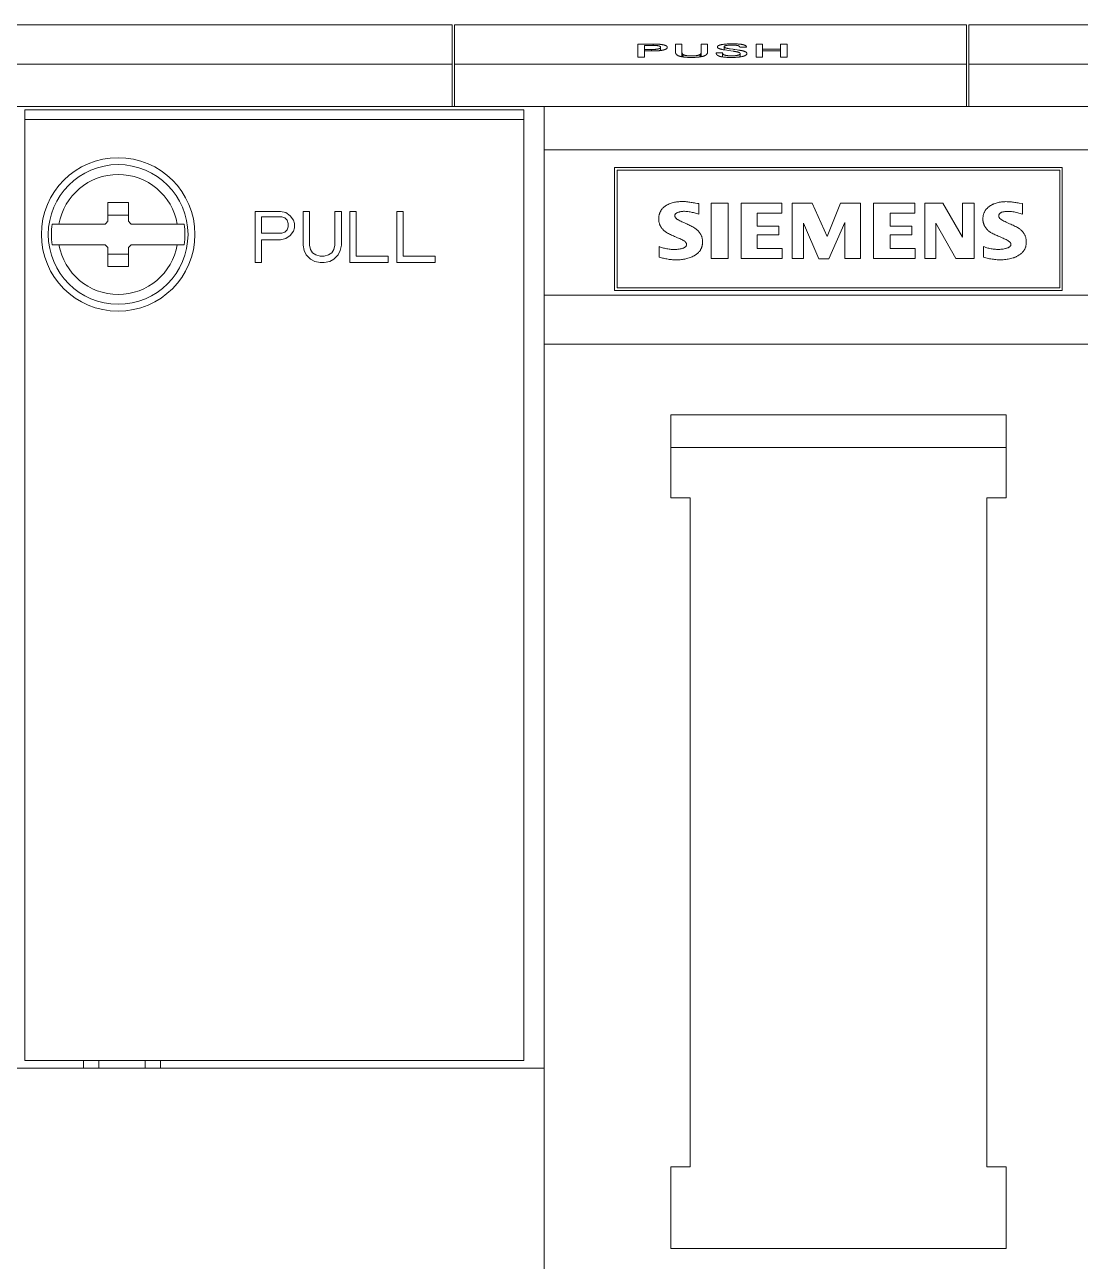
# Model space of a CAD drawing. Header units: millimetres. Extents: x 42356 to 50646, y 31507 to 39566.
# Drawn here: x 47576.23 to 47617.48, y 38442.49 to 38490.84 of the extents above; entities that cross this region are included whole.
import ezdxf

# ---------------------------------------------------------------- set-up
doc = ezdxf.new("R2010")
doc.units = ezdxf.units.MM
doc.set_wipeout_variables(frame=1)
doc.layers.add('000-PI-Oprema', color=30, linetype='Continuous', lineweight=5)
doc.layers.add('004-PI-DIN Šina', color=3, linetype='Continuous')

# ---------------------------------------------------------------- blocks, each defined once
blk = doc.blocks.new('*U116')
at = {"layer": '004-PI-DIN Šina'}
blk.add_lwpolyline([(650, -17.5), (650, 17.5), (0, 17.5), (0, -17.5)], close=True, dxfattribs=at)
blk.add_lwpolyline([(0, 12.5), (650, 12.5)], dxfattribs=at)
blk = doc.blocks.new('A101_6ES7512-1DK01-0AB0')
at = {"layer": '000-PI-Oprema'}
for p, q in [((0, 58.55), (39.9, 58.55)), ((39.9, 58.55), (39.9, 55.35)), ((40, 55.35), (40, 58.55)), ((40, 58.55), (60, 58.55)), ((60, 55.35), (60, 58.55)), ((60.1, 55.35), (60.1, 58.55)), ((60.1, 58.55), (100, 58.55)), ((47.163, 57.794), (47.163, 57.282)), ((47.755, 57.794), (47.163, 57.794)), ((47.417, 57.282), (47.417, 57.744)), ((47.417, 57.744), (47.769, 57.744)), ((47.697, 57.58), (47.417, 57.58)), ((47.697, 57.524), (47.697, 57.58)), ((47.755, 57.744), (47.755, 57.794)), ((48.052, 57.541), (48.052, 57.666)), ((48.629, 57.794), (48.629, 57.485)), ((48.884, 57.794), (48.629, 57.794)), ((48.884, 57.482), (48.884, 57.794)), ((49.633, 57.794), (49.633, 57.482)), ((49.888, 57.794), (49.633, 57.794)), ((49.888, 57.485), (49.888, 57.794)), ((50.528, 57.686), (50.528, 57.569)), ((50.571, 57.562), (50.699, 57.543)), ((50.699, 57.543), (50.885, 57.515)), ((51.037, 57.567), (50.953, 57.579)), ((51.144, 57.668), (51.144, 57.67)), ((51.144, 57.668), (51.409, 57.668)), ((51.78, 57.794), (51.78, 57.282)), ((52.034, 57.794), (51.78, 57.794)), ((52.034, 57.282), (52.034, 57.794)), ((52.74, 57.589), (52.034, 57.589)), ((52.034, 57.532), (52.74, 57.532)), ((52.74, 57.282), (52.74, 57.794)), ((52.994, 57.794), (52.74, 57.794)), ((52.994, 57.282), (52.994, 57.794)), ((47.163, 57.282), (47.417, 57.282)), ((47.417, 57.524), (47.752, 57.524)), ((48.656, 57.402), (48.658, 57.399)), ((48.883, 57.472), (48.883, 57.297)), ((48.895, 57.294), (48.895, 57.428)), ((48.896, 57.426), (48.896, 57.427)), ((48.897, 57.425), (48.896, 57.426)), ((48.896, 57.426), (48.896, 57.426)), ((48.897, 57.424), (48.897, 57.425)), ((48.898, 57.423), (48.897, 57.424)), ((48.897, 57.424), (48.897, 57.424)), ((48.898, 57.422), (48.898, 57.423)), ((48.899, 57.421), (48.898, 57.422)), ((48.899, 57.294), (48.899, 57.421)), ((48.899, 57.294), (48.899, 57.421)), ((48.899, 57.421), (48.899, 57.421)), ((48.933, 57.288), (48.933, 57.385)), ((49.586, 57.29), (49.586, 57.387)), ((49.621, 57.296), (49.621, 57.428)), ((49.634, 57.298), (49.634, 57.472)), ((50.477, 57.448), (50.222, 57.448)), ((50.224, 57.427), (50.225, 57.426)), ((50.474, 57.433), (50.474, 57.289)), ((51.163, 57.292), (51.163, 57.422)), ((51.78, 57.282), (52.034, 57.282)), ((52.74, 57.282), (52.994, 57.282)), ((0, 57.006), (39.9, 57.006)), ((40, 57.006), (60, 57.006)), ((60.1, 57.006), (100, 57.006)), ((0, 55.35), (100, 55.35)), ((23.2, 18.05), (23.2, 55.22)), ((42.7, 55.22), (23.2, 55.22)), ((42.7, 18.05), (42.7, 55.22)), ((43.501, -58.55), (43.501, 55.35)), ((42.7, 54.85), (23.2, 54.85)), ((43.501, 53.664), (100, 53.664)), ((46.25, 52.965), (46.25, 48.165)), ((63.75, 52.965), (46.25, 52.965)), ((46.35, 52.865), (46.35, 48.265)), ((63.65, 52.865), (46.35, 52.865)), ((63.65, 52.865), (63.65, 48.265)), ((63.75, 48.165), (63.75, 52.965)), ((26.45, 51.6), (26.45, 50.862)), ((27.25, 51.6), (26.45, 51.6)), ((27.25, 50.862), (27.25, 51.6)), ((32.2, 51.25), (32.2, 49.25)), ((33.2, 51.25), (32.2, 51.25)), ((33.408, 51.207), (33.2, 51.25)), ((34.075, 51.25), (34.075, 49.931)), ((34.325, 51.25), (34.075, 51.25)), ((34.325, 49.931), (34.325, 51.25)), ((35.325, 51.25), (35.325, 49.931)), ((35.575, 51.25), (35.325, 51.25)), ((35.575, 49.931), (35.575, 51.25)), ((35.908, 51.25), (35.908, 49.25)), ((36.158, 51.25), (35.908, 51.25)), ((36.158, 49.505), (36.158, 51.25)), ((37.742, 51.25), (37.742, 49.25)), ((37.992, 51.25), (37.742, 51.25)), ((37.992, 49.505), (37.992, 51.25)), ((49.541, 51.14), (49.541, 51.554)), ((50.024, 51.577), (50.024, 49.415)), ((50.691, 51.577), (50.024, 51.577)), ((50.691, 49.415), (50.691, 51.577)), ((51.197, 51.577), (51.197, 49.415)), ((52.784, 51.577), (51.197, 51.577)), ((52.784, 51.186), (52.784, 51.577)), ((53.198, 51.577), (53.198, 49.415)), ((53.98, 51.577), (53.198, 51.577)), ((54.555, 50.266), (53.98, 51.577)), ((55.084, 51.577), (54.555, 50.266)), ((55.866, 51.577), (55.084, 51.577)), ((55.866, 49.415), (55.866, 51.577)), ((56.372, 51.577), (56.372, 49.415)), ((57.982, 51.577), (56.372, 51.577)), ((57.982, 51.186), (57.982, 51.577)), ((58.373, 51.577), (58.373, 49.415)), ((59.086, 51.577), (58.373, 51.577)), ((59.845, 50.243), (59.086, 51.577)), ((59.845, 51.577), (59.845, 50.243)), ((60.305, 51.577), (59.845, 51.577)), ((60.305, 49.415), (60.305, 51.577)), ((62.191, 51.554), (62.063, 51.576)), ((62.191, 51.14), (62.191, 51.554)), ((27.25, 51.101), (26.45, 51.101)), ((32.45, 50.399), (32.45, 51.037)), ((32.45, 51.037), (33.242, 51.037)), ((33.242, 51.037), (33.367, 50.995)), ((33.367, 50.995), (33.45, 50.91)), ((33.575, 51.08), (33.408, 51.207)), ((33.45, 50.91), (33.492, 50.782)), ((33.492, 50.782), (33.492, 50.654)), ((33.7, 50.91), (33.575, 51.08)), ((33.742, 50.782), (33.7, 50.91)), ((33.742, 50.612), (33.742, 50.782)), ((51.818, 50.68), (51.818, 51.186)), ((51.818, 51.186), (52.784, 51.186)), ((53.635, 49.415), (53.635, 50.795)), ((53.635, 50.795), (54.233, 49.392)), ((54.624, 49.392), (55.245, 50.818)), ((55.245, 50.818), (55.245, 49.415)), ((57.016, 50.68), (57.016, 51.186)), ((57.016, 51.186), (57.982, 51.186)), ((58.81, 49.415), (58.81, 50.795)), ((58.81, 50.795), (59.592, 49.415)), ((26.338, 50.75), (24.271, 50.75)), ((29.429, 50.75), (27.362, 50.75)), ((33.242, 50.399), (32.45, 50.399)), ((33.367, 50.441), (33.242, 50.399)), ((33.45, 50.527), (33.367, 50.441)), ((33.408, 50.186), (33.575, 50.314)), ((33.492, 50.654), (33.45, 50.527)), ((33.575, 50.314), (33.7, 50.484)), ((33.7, 50.484), (33.742, 50.612)), ((52.669, 50.68), (51.818, 50.68)), ((51.818, 49.806), (51.818, 50.335)), ((51.818, 50.335), (52.669, 50.335)), ((52.669, 50.335), (52.669, 50.68)), ((57.867, 50.68), (57.016, 50.68)), ((57.016, 49.806), (57.016, 50.335)), ((57.016, 50.335), (57.867, 50.335)), ((57.867, 50.335), (57.867, 50.68)), ((24.271, 49.95), (26.338, 49.95)), ((26.45, 49.838), (26.45, 49.1)), ((27.25, 49.1), (27.25, 49.838)), ((27.362, 49.95), (29.429, 49.95)), ((32.45, 49.25), (32.45, 50.144)), ((32.45, 50.144), (33.2, 50.144)), ((33.2, 50.144), (33.408, 50.186)), ((34.075, 49.931), (34.117, 49.718)), ((34.367, 49.761), (34.325, 49.931)), ((35.325, 49.931), (35.283, 49.761)), ((35.533, 49.718), (35.575, 49.931)), ((48, 49.875), (48, 49.461)), ((52.807, 49.806), (51.818, 49.806)), ((52.807, 49.415), (52.807, 49.806)), ((58.005, 49.806), (57.016, 49.806)), ((58.005, 49.415), (58.005, 49.806)), ((60.673, 49.875), (60.673, 49.461)), ((26.45, 49.579), (27.25, 49.579)), ((34.117, 49.718), (34.2, 49.548)), ((34.2, 49.548), (34.367, 49.378)), ((34.45, 49.633), (34.367, 49.761)), ((34.367, 49.378), (34.533, 49.293)), ((34.575, 49.548), (34.45, 49.633)), ((34.742, 49.505), (34.575, 49.548)), ((34.908, 49.505), (34.742, 49.505)), ((35.075, 49.548), (34.908, 49.505)), ((35.2, 49.633), (35.075, 49.548)), ((35.117, 49.293), (35.283, 49.378)), ((35.283, 49.761), (35.2, 49.633)), ((35.283, 49.378), (35.45, 49.548)), ((35.45, 49.548), (35.533, 49.718)), ((37.408, 49.505), (36.158, 49.505)), ((37.408, 49.25), (37.408, 49.505)), ((39.242, 49.505), (37.992, 49.505)), ((39.242, 49.25), (39.242, 49.505)), ((50.024, 49.415), (50.691, 49.415)), ((51.197, 49.415), (52.807, 49.415)), ((53.198, 49.415), (53.635, 49.415)), ((54.233, 49.392), (54.624, 49.392)), ((55.245, 49.415), (55.866, 49.415)), ((56.372, 49.415), (58.005, 49.415)), ((58.373, 49.415), (58.81, 49.415)), ((59.592, 49.415), (60.305, 49.415)), ((26.45, 49.1), (27.25, 49.1)), ((32.2, 49.25), (32.45, 49.25)), ((34.533, 49.293), (34.742, 49.25)), ((34.742, 49.25), (34.908, 49.25)), ((34.908, 49.25), (35.117, 49.293)), ((35.908, 49.25), (37.408, 49.25)), ((37.742, 49.25), (39.242, 49.25)), ((43.501, 47.98), (100, 47.98)), ((46.25, 48.165), (63.75, 48.165)), ((63.65, 48.265), (46.35, 48.265)), ((43.501, 46.065), (100, 46.065)), ((48.45, 40.05), (48.45, 43.3)), ((48.45, 43.3), (61.55, 43.3)), ((61.55, 43.3), (61.55, 40.05)), ((61.55, 42.016), (48.45, 42.016)), ((49.2, 40.05), (48.45, 40.05)), ((49.2, 13.9), (49.2, 40.05)), ((60.8, 40.05), (60.8, 13.9)), ((61.55, 40.05), (60.8, 40.05)), ((42.7, 18.05), (23.2, 18.05)), ((25.5, 17.75), (25.5, 18.05)), ((26.1, 18.05), (26.1, 17.75)), ((27.9, 17.75), (27.9, 18.05)), ((28.5, 18.05), (28.5, 17.75)), ((22.8, 17.75), (43.501, 17.75)), ((48.45, 10.7), (48.45, 13.9)), ((48.45, 13.9), (49.2, 13.9)), ((60.8, 13.9), (61.55, 13.9)), ((61.55, 13.9), (61.55, 10.7)), ((61.55, 10.7), (48.45, 10.7))]:
    blk.add_line(p, q, dxfattribs=at)
for points in [[(47.769, 57.744), (47.781, 57.744), (47.793, 57.744), (47.806, 57.743), (47.818, 57.743), (47.83, 57.742), (47.842, 57.742), (47.854, 57.741), (47.865, 57.74), (47.877, 57.739), (47.888, 57.738), (47.893, 57.737), (47.899, 57.737), (47.904, 57.736), (47.909, 57.735), (47.914, 57.734), (47.919, 57.734), (47.924, 57.733), (47.929, 57.732), (47.934, 57.731), (47.939, 57.73), (47.943, 57.729), (47.948, 57.728), (47.952, 57.727), (47.957, 57.726), (47.961, 57.725), (47.965, 57.724), (47.969, 57.723), (47.973, 57.722), (47.977, 57.721), (47.981, 57.72), (47.985, 57.719), (47.988, 57.718), (47.992, 57.716), (47.995, 57.715), (47.999, 57.714), (48.002, 57.713), (48.005, 57.711), (48.008, 57.71), (48.011, 57.709), (48.014, 57.708), (48.016, 57.706), (48.019, 57.705), (48.021, 57.704), (48.024, 57.702), (48.026, 57.701), (48.028, 57.7), (48.03, 57.698), (48.032, 57.697), (48.034, 57.696), (48.036, 57.694), (48.037, 57.693), (48.039, 57.692), (48.04, 57.69), (48.042, 57.689), (48.043, 57.687), (48.044, 57.686), (48.045, 57.684), (48.046, 57.683), (48.047, 57.681), (48.048, 57.68), (48.049, 57.679), (48.05, 57.677), (48.05, 57.676), (48.051, 57.674), (48.051, 57.673), (48.051, 57.671), (48.052, 57.67), (48.052, 57.668), (48.052, 57.667), (48.052, 57.665), (48.052, 57.662), (48.051, 57.659), (48.05, 57.656), (48.049, 57.653), (48.048, 57.65), (48.046, 57.648), (48.045, 57.645), (48.044, 57.643), (48.042, 57.642), (48.041, 57.64), (48.04, 57.639), (48.039, 57.637), (48.037, 57.636), (48.035, 57.634), (48.034, 57.633), (48.032, 57.631), (48.03, 57.63), (48.028, 57.629), (48.026, 57.627), (48.024, 57.626), (48.021, 57.624), (48.019, 57.623), (48.016, 57.622), (48.013, 57.62), (48.01, 57.619), (48.007, 57.618), (48.004, 57.616), (48.001, 57.615), (47.997, 57.614), (47.994, 57.613), (47.99, 57.611), (47.986, 57.61), (47.982, 57.609), (47.978, 57.608), (47.974, 57.607), (47.97, 57.606), (47.966, 57.604), (47.961, 57.603), (47.957, 57.602), (47.952, 57.601), (47.948, 57.6), (47.938, 57.598), (47.928, 57.597), (47.918, 57.595), (47.908, 57.593), (47.897, 57.592), (47.887, 57.59), (47.876, 57.589), (47.865, 57.588), (47.853, 57.587), (47.842, 57.585), (47.83, 57.585), (47.819, 57.584), (47.807, 57.583), (47.795, 57.582), (47.783, 57.582), (47.771, 57.581), (47.758, 57.581), (47.746, 57.58), (47.734, 57.58), (47.722, 57.58), (47.709, 57.58), (47.697, 57.58)], [(47.752, 57.524), (47.783, 57.524), (47.813, 57.524), (47.844, 57.525), (47.874, 57.526), (47.904, 57.528), (47.919, 57.528), (47.933, 57.529), (47.948, 57.531), (47.963, 57.532), (47.977, 57.533), (47.991, 57.534), (48.005, 57.536), (48.019, 57.537), (48.033, 57.539), (48.047, 57.541), (48.06, 57.543), (48.074, 57.545), (48.086, 57.547), (48.099, 57.549), (48.112, 57.551), (48.124, 57.553), (48.136, 57.556), (48.147, 57.558), (48.158, 57.561), (48.169, 57.564), (48.18, 57.566), (48.19, 57.569), (48.199, 57.572), (48.209, 57.575), (48.218, 57.578), (48.226, 57.581), (48.234, 57.585), (48.242, 57.588), (48.249, 57.591), (48.256, 57.595), (48.262, 57.598), (48.268, 57.602), (48.274, 57.605), (48.279, 57.609), (48.283, 57.613), (48.288, 57.616), (48.292, 57.62), (48.295, 57.624), (48.298, 57.627), (48.301, 57.631), (48.304, 57.635), (48.306, 57.638), (48.308, 57.642), (48.309, 57.646), (48.31, 57.649), (48.311, 57.653), (48.312, 57.657), (48.312, 57.66), (48.312, 57.664), (48.312, 57.668), (48.311, 57.671), (48.31, 57.675), (48.309, 57.679), (48.308, 57.682), (48.307, 57.686), (48.305, 57.69), (48.303, 57.693), (48.3, 57.697), (48.298, 57.7), (48.295, 57.704), (48.291, 57.707), (48.288, 57.711), (48.284, 57.714), (48.28, 57.718), (48.275, 57.721), (48.27, 57.724), (48.265, 57.728), (48.259, 57.731), (48.252, 57.734), (48.246, 57.737), (48.238, 57.741), (48.23, 57.744), (48.222, 57.747), (48.213, 57.749), (48.204, 57.752), (48.195, 57.755), (48.185, 57.758), (48.174, 57.76), (48.163, 57.763), (48.152, 57.765), (48.14, 57.767), (48.128, 57.769), (48.116, 57.772), (48.104, 57.774), (48.091, 57.775), (48.078, 57.777), (48.065, 57.779), (48.051, 57.781), (48.038, 57.782), (48.024, 57.784), (48.01, 57.785), (47.996, 57.786), (47.981, 57.788), (47.967, 57.789), (47.952, 57.79), (47.938, 57.791), (47.923, 57.792), (47.908, 57.792), (47.893, 57.793), (47.878, 57.793), (47.847, 57.794), (47.817, 57.795), (47.786, 57.795), (47.755, 57.794)], [(51.409, 57.668), (51.409, 57.671), (51.409, 57.675), (51.408, 57.682), (51.406, 57.689), (51.403, 57.695), (51.4, 57.702), (51.395, 57.709), (51.393, 57.712), (51.39, 57.716), (51.387, 57.719), (51.383, 57.722), (51.38, 57.725), (51.376, 57.729), (51.371, 57.732), (51.367, 57.735), (51.361, 57.738), (51.356, 57.741), (51.35, 57.744), (51.343, 57.747), (51.337, 57.75), (51.329, 57.753), (51.322, 57.756), (51.314, 57.759), (51.305, 57.762), (51.296, 57.764), (51.287, 57.767), (51.277, 57.769), (51.267, 57.772), (51.257, 57.774), (51.246, 57.776), (51.235, 57.778), (51.224, 57.78), (51.212, 57.782), (51.2, 57.784), (51.188, 57.786), (51.175, 57.787), (51.162, 57.789), (51.136, 57.792), (51.109, 57.794), (51.082, 57.796), (51.054, 57.798), (51.025, 57.8), (50.997, 57.801), (50.968, 57.802), (50.939, 57.802), (50.91, 57.803), (50.881, 57.803), (50.852, 57.803), (50.823, 57.803), (50.794, 57.803), (50.765, 57.802), (50.736, 57.801), (50.708, 57.8), (50.679, 57.799), (50.651, 57.797), (50.623, 57.796), (50.596, 57.793), (50.569, 57.791), (50.542, 57.788), (50.516, 57.785), (50.491, 57.782), (50.479, 57.78), (50.467, 57.778), (50.455, 57.776), (50.444, 57.774), (50.433, 57.772), (50.422, 57.77), (50.411, 57.767), (50.401, 57.765), (50.391, 57.763), (50.382, 57.76), (50.372, 57.758), (50.364, 57.755), (50.355, 57.752), (50.348, 57.749), (50.34, 57.747), (50.333, 57.744), (50.326, 57.741), (50.32, 57.738), (50.314, 57.735), (50.309, 57.731), (50.304, 57.728), (50.299, 57.725), (50.295, 57.722), (50.291, 57.719), (50.287, 57.715), (50.284, 57.712), (50.281, 57.709), (50.278, 57.705), (50.276, 57.702), (50.274, 57.698), (50.273, 57.695), (50.271, 57.691), (50.27, 57.688), (50.27, 57.684), (50.269, 57.681), (50.269, 57.677), (50.27, 57.674), (50.27, 57.67), (50.271, 57.667), (50.273, 57.663), (50.275, 57.66), (50.277, 57.656), (50.28, 57.653), (50.283, 57.649), (50.287, 57.646), (50.291, 57.643), (50.295, 57.639), (50.3, 57.636), (50.306, 57.633), (50.311, 57.629), (50.317, 57.626), (50.324, 57.623), (50.331, 57.62), (50.338, 57.616), (50.346, 57.613), (50.353, 57.61), (50.362, 57.607), (50.37, 57.604), (50.379, 57.602), (50.388, 57.599), (50.398, 57.596), (50.408, 57.593), (50.418, 57.591), (50.428, 57.588), (50.439, 57.586), (50.45, 57.583), (50.462, 57.581), (50.473, 57.579), (50.497, 57.574), (50.521, 57.57), (50.546, 57.566), (50.571, 57.562)], [(50.32, 57.328), (50.326, 57.325), (50.334, 57.323), (50.341, 57.32), (50.349, 57.317), (50.357, 57.315), (50.365, 57.312), (50.374, 57.31), (50.382, 57.307), (50.401, 57.303), (50.42, 57.299), (50.44, 57.295), (50.46, 57.291), (50.482, 57.288), (50.504, 57.285), (50.526, 57.283), (50.549, 57.28), (50.572, 57.278), (50.595, 57.277), (50.619, 57.275), (50.643, 57.274), (50.666, 57.273), (50.69, 57.272), (50.714, 57.271), (50.739, 57.271), (50.763, 57.271), (50.787, 57.27), (50.811, 57.27), (50.835, 57.27), (50.859, 57.271), (50.883, 57.271), (50.906, 57.272), (50.93, 57.272), (50.954, 57.273), (50.977, 57.274), (51.001, 57.276), (51.024, 57.277), (51.048, 57.279), (51.071, 57.281), (51.094, 57.283), (51.116, 57.285), (51.139, 57.288), (51.16, 57.291), (51.182, 57.294), (51.203, 57.298), (51.223, 57.302), (51.242, 57.306), (51.26, 57.311), (51.278, 57.315), (51.295, 57.32), (51.303, 57.323), (51.311, 57.325), (51.318, 57.328), (51.325, 57.331), (51.332, 57.334), (51.339, 57.337), (51.346, 57.339), (51.352, 57.342), (51.358, 57.345), (51.363, 57.348), (51.369, 57.351), (51.374, 57.354), (51.378, 57.358), (51.383, 57.361), (51.387, 57.364), (51.391, 57.367), (51.395, 57.37), (51.398, 57.373), (51.404, 57.38), (51.41, 57.386), (51.414, 57.393), (51.417, 57.4), (51.42, 57.406), (51.422, 57.413), (51.423, 57.419), (51.423, 57.426), (51.423, 57.432), (51.422, 57.436), (51.421, 57.439), (51.42, 57.442), (51.419, 57.445), (51.417, 57.449), (51.415, 57.452), (51.413, 57.455), (51.41, 57.458), (51.408, 57.461), (51.405, 57.464), (51.402, 57.468), (51.398, 57.471), (51.394, 57.474), (51.39, 57.477), (51.386, 57.48), (51.381, 57.483), (51.376, 57.486), (51.371, 57.489), (51.366, 57.492), (51.36, 57.494), (51.348, 57.5), (51.335, 57.505), (51.322, 57.511), (51.307, 57.516), (51.291, 57.52), (51.275, 57.525), (51.258, 57.529), (51.24, 57.534), (51.222, 57.538), (51.202, 57.541), (51.183, 57.545), (51.163, 57.548), (51.142, 57.552), (51.122, 57.555), (51.101, 57.558), (51.037, 57.567)], [(50.87, 57.592), (50.765, 57.607), (50.745, 57.61), (50.724, 57.613), (50.704, 57.617), (50.685, 57.62), (50.666, 57.624), (50.647, 57.627), (50.63, 57.632), (50.613, 57.636), (50.605, 57.638), (50.597, 57.641), (50.589, 57.643), (50.582, 57.645), (50.575, 57.648), (50.569, 57.65), (50.563, 57.653), (50.557, 57.656), (50.552, 57.658), (50.547, 57.661), (50.543, 57.664), (50.54, 57.667), (50.537, 57.67), (50.534, 57.673), (50.532, 57.675), (50.53, 57.678), (50.529, 57.681), (50.529, 57.684), (50.528, 57.687), (50.529, 57.69), (50.53, 57.693), (50.531, 57.696), (50.533, 57.699), (50.535, 57.702), (50.537, 57.704), (50.541, 57.707), (50.544, 57.71), (50.548, 57.713), (50.553, 57.715), (50.557, 57.718), (50.563, 57.721), (50.569, 57.723), (50.575, 57.726), (50.582, 57.728), (50.59, 57.73), (50.598, 57.732), (50.607, 57.734), (50.616, 57.736), (50.625, 57.738), (50.635, 57.74), (50.645, 57.741), (50.656, 57.743), (50.678, 57.745), (50.7, 57.748), (50.724, 57.749), (50.747, 57.751), (50.771, 57.752), (50.796, 57.753), (50.82, 57.753), (50.844, 57.754), (50.869, 57.753), (50.893, 57.753), (50.918, 57.752), (50.941, 57.751), (50.965, 57.749), (50.988, 57.747), (51.01, 57.745), (51.02, 57.743), (51.031, 57.742), (51.041, 57.74), (51.05, 57.738), (51.059, 57.736), (51.067, 57.734), (51.075, 57.732)], [(50.953, 57.579), (50.912, 57.585), (50.891, 57.588), (50.87, 57.592)], [(51.075, 57.732), (51.083, 57.729), (51.089, 57.727), (51.096, 57.725), (51.102, 57.722), (51.107, 57.719), (51.112, 57.717), (51.116, 57.714), (51.12, 57.711), (51.124, 57.709), (51.127, 57.706), (51.13, 57.703), (51.132, 57.7), (51.134, 57.697), (51.138, 57.691), (51.141, 57.686), (51.143, 57.68), (51.144, 57.674), (51.144, 57.671), (51.144, 57.668)], [(48.629, 57.485), (48.629, 57.483), (48.629, 57.481), (48.629, 57.479), (48.629, 57.478), (48.629, 57.476), (48.63, 57.474), (48.63, 57.472), (48.63, 57.47), (48.63, 57.468), (48.63, 57.466), (48.63, 57.464), (48.631, 57.463), (48.631, 57.461), (48.631, 57.459), (48.632, 57.457), (48.632, 57.455), (48.632, 57.453), (48.633, 57.451), (48.633, 57.449), (48.634, 57.447), (48.634, 57.446), (48.635, 57.444), (48.635, 57.442), (48.636, 57.44), (48.637, 57.438), (48.637, 57.436), (48.638, 57.434), (48.639, 57.432), (48.64, 57.43), (48.64, 57.429), (48.641, 57.427), (48.642, 57.425), (48.643, 57.423), (48.644, 57.421), (48.645, 57.419), (48.646, 57.417), (48.647, 57.415), (48.648, 57.413), (48.649, 57.411), (48.65, 57.41), (48.652, 57.408), (48.653, 57.406), (48.654, 57.404), (48.656, 57.402)], [(48.658, 57.399), (48.659, 57.397), (48.661, 57.396), (48.661, 57.395), (48.662, 57.394), (48.663, 57.393), (48.664, 57.392), (48.665, 57.391), (48.665, 57.39), (48.666, 57.389), (48.667, 57.388), (48.668, 57.387), (48.669, 57.386), (48.67, 57.385), (48.671, 57.384), (48.672, 57.383), (48.672, 57.383), (48.673, 57.382), (48.674, 57.381), (48.675, 57.38), (48.676, 57.379), (48.677, 57.378), (48.678, 57.377), (48.679, 57.376), (48.68, 57.375), (48.682, 57.374), (48.683, 57.373), (48.684, 57.372), (48.685, 57.372), (48.686, 57.371), (48.687, 57.37), (48.688, 57.369), (48.689, 57.368), (48.691, 57.367), (48.692, 57.366), (48.693, 57.365), (48.694, 57.364), (48.695, 57.363), (48.697, 57.362), (48.698, 57.362), (48.699, 57.361), (48.701, 57.36), (48.702, 57.359)], [(48.702, 57.359), (48.71, 57.354), (48.718, 57.349), (48.727, 57.345), (48.737, 57.34), (48.747, 57.336), (48.758, 57.331), (48.769, 57.327), (48.78, 57.323), (48.793, 57.319), (48.805, 57.315), (48.818, 57.311), (48.832, 57.308), (48.846, 57.304), (48.861, 57.301), (48.876, 57.298), (48.891, 57.295), (48.907, 57.292), (48.924, 57.29), (48.94, 57.287), (48.957, 57.285), (48.975, 57.283), (48.992, 57.281), (49.01, 57.28), (49.028, 57.278), (49.064, 57.276), (49.101, 57.274), (49.138, 57.272), (49.176, 57.271), (49.213, 57.271), (49.25, 57.27), (49.287, 57.27), (49.324, 57.271), (49.361, 57.272), (49.398, 57.273), (49.435, 57.275), (49.471, 57.278), (49.489, 57.279), (49.507, 57.281), (49.525, 57.282), (49.543, 57.284), (49.56, 57.286), (49.577, 57.289), (49.593, 57.291), (49.61, 57.294), (49.625, 57.296), (49.641, 57.299), (49.656, 57.303), (49.67, 57.306), (49.684, 57.31), (49.698, 57.313), (49.711, 57.317), (49.724, 57.321), (49.736, 57.325), (49.748, 57.329), (49.759, 57.333), (49.77, 57.338), (49.78, 57.342), (49.789, 57.347)], [(48.883, 57.472), (48.883, 57.474), (48.883, 57.475), (48.883, 57.476), (48.883, 57.477), (48.883, 57.478), (48.883, 57.48), (48.883, 57.481), (48.884, 57.482)], [(48.895, 57.428), (48.894, 57.429), (48.894, 57.431), (48.893, 57.432), (48.893, 57.433), (48.892, 57.434), (48.891, 57.436), (48.891, 57.437), (48.89, 57.438), (48.89, 57.439), (48.889, 57.441), (48.889, 57.442), (48.888, 57.443), (48.888, 57.444), (48.888, 57.445), (48.887, 57.447), (48.887, 57.448), (48.886, 57.449), (48.886, 57.45), (48.886, 57.452), (48.885, 57.453), (48.885, 57.454), (48.885, 57.455), (48.885, 57.457), (48.884, 57.458), (48.884, 57.459), (48.884, 57.46), (48.884, 57.461), (48.883, 57.463), (48.883, 57.464), (48.883, 57.465), (48.883, 57.466), (48.883, 57.468), (48.883, 57.469), (48.883, 57.47), (48.883, 57.471)], [(48.896, 57.427), (48.895, 57.428), (48.895, 57.428)], [(48.933, 57.385), (48.932, 57.386), (48.931, 57.387), (48.93, 57.387), (48.929, 57.388), (48.928, 57.389), (48.927, 57.39), (48.926, 57.391), (48.925, 57.391), (48.924, 57.392), (48.923, 57.393), (48.922, 57.394), (48.921, 57.395), (48.92, 57.395), (48.919, 57.396), (48.918, 57.397), (48.917, 57.398), (48.916, 57.399), (48.915, 57.4), (48.915, 57.4), (48.914, 57.401), (48.913, 57.402), (48.912, 57.403), (48.912, 57.404), (48.911, 57.404), (48.91, 57.405), (48.909, 57.406), (48.909, 57.407), (48.908, 57.408), (48.907, 57.408), (48.907, 57.409), (48.906, 57.41), (48.905, 57.411), (48.905, 57.412), (48.904, 57.413), (48.904, 57.413), (48.903, 57.414), (48.903, 57.415), (48.902, 57.416), (48.902, 57.417), (48.901, 57.418), (48.9, 57.419), (48.899, 57.421)], [(49.586, 57.387), (49.582, 57.384), (49.577, 57.381), (49.572, 57.378), (49.567, 57.375), (49.561, 57.372), (49.555, 57.37), (49.548, 57.367), (49.542, 57.364), (49.535, 57.362), (49.527, 57.359), (49.52, 57.357), (49.512, 57.354), (49.503, 57.352), (49.494, 57.35), (49.485, 57.348), (49.476, 57.346), (49.466, 57.344), (49.456, 57.343), (49.445, 57.341), (49.434, 57.34), (49.423, 57.339), (49.412, 57.338), (49.401, 57.337), (49.39, 57.336), (49.367, 57.334), (49.344, 57.333), (49.321, 57.332), (49.298, 57.332), (49.275, 57.331), (49.251, 57.331), (49.228, 57.332), (49.204, 57.332), (49.181, 57.333), (49.158, 57.334), (49.135, 57.335), (49.123, 57.336), (49.112, 57.337), (49.101, 57.338), (49.09, 57.339), (49.08, 57.34), (49.069, 57.342), (49.059, 57.343), (49.049, 57.345), (49.039, 57.347), (49.029, 57.348), (49.02, 57.351), (49.012, 57.353), (49.003, 57.355), (48.995, 57.357), (48.988, 57.36), (48.98, 57.362), (48.973, 57.365), (48.967, 57.368), (48.96, 57.37), (48.954, 57.373), (48.948, 57.376), (48.943, 57.379), (48.938, 57.382), (48.933, 57.385)], [(49.621, 57.428), (49.62, 57.426), (49.619, 57.424), (49.618, 57.422), (49.618, 57.421), (49.617, 57.42), (49.617, 57.419), (49.616, 57.418), (49.616, 57.417), (49.615, 57.416), (49.614, 57.416), (49.614, 57.415), (49.613, 57.414), (49.613, 57.413), (49.612, 57.412), (49.611, 57.411), (49.61, 57.41), (49.61, 57.409), (49.609, 57.408), (49.608, 57.407), (49.607, 57.406), (49.607, 57.405), (49.606, 57.404), (49.605, 57.403), (49.604, 57.403), (49.603, 57.402), (49.602, 57.401), (49.602, 57.4), (49.601, 57.399), (49.6, 57.398), (49.599, 57.397), (49.598, 57.396), (49.597, 57.395), (49.596, 57.394), (49.594, 57.393), (49.593, 57.393), (49.592, 57.392), (49.591, 57.391), (49.59, 57.39), (49.589, 57.389), (49.588, 57.388), (49.586, 57.387)], [(49.633, 57.482), (49.633, 57.481), (49.634, 57.48), (49.634, 57.478), (49.634, 57.477), (49.634, 57.476), (49.634, 57.475), (49.634, 57.474), (49.634, 57.472), (49.634, 57.471), (49.634, 57.47), (49.634, 57.469), (49.634, 57.467), (49.634, 57.466), (49.634, 57.465), (49.633, 57.464), (49.633, 57.462), (49.633, 57.461), (49.633, 57.46), (49.633, 57.459), (49.632, 57.457), (49.632, 57.456), (49.632, 57.455), (49.632, 57.454), (49.631, 57.452), (49.631, 57.451), (49.631, 57.45), (49.63, 57.449), (49.63, 57.448), (49.629, 57.446), (49.629, 57.445), (49.629, 57.444), (49.628, 57.443), (49.628, 57.441), (49.627, 57.44), (49.627, 57.439), (49.626, 57.438), (49.626, 57.436), (49.625, 57.435), (49.624, 57.434), (49.624, 57.433), (49.623, 57.431), (49.623, 57.43), (49.622, 57.429), (49.621, 57.428)], [(49.789, 57.347), (49.792, 57.348), (49.795, 57.35), (49.798, 57.351), (49.8, 57.353), (49.803, 57.354), (49.805, 57.356), (49.808, 57.357), (49.81, 57.359), (49.812, 57.36), (49.815, 57.362), (49.817, 57.363), (49.819, 57.365), (49.821, 57.366), (49.823, 57.368), (49.825, 57.369), (49.827, 57.371), (49.829, 57.372), (49.831, 57.374), (49.833, 57.376), (49.835, 57.377), (49.837, 57.379), (49.839, 57.38), (49.84, 57.382), (49.842, 57.383), (49.844, 57.385), (49.845, 57.386), (49.847, 57.388), (49.848, 57.39), (49.85, 57.391), (49.851, 57.393), (49.853, 57.394), (49.854, 57.396), (49.855, 57.397), (49.857, 57.399), (49.858, 57.401), (49.859, 57.402), (49.86, 57.404), (49.862, 57.405), (49.863, 57.407), (49.864, 57.408), (49.865, 57.41), (49.866, 57.412), (49.867, 57.413), (49.868, 57.415)], [(49.868, 57.415), (49.868, 57.415), (49.869, 57.416), (49.869, 57.417), (49.87, 57.417), (49.87, 57.418), (49.87, 57.419), (49.871, 57.419), (49.871, 57.42), (49.871, 57.421), (49.872, 57.421), (49.872, 57.422), (49.872, 57.423), (49.873, 57.423), (49.873, 57.424), (49.874, 57.425)], [(49.874, 57.425), (49.875, 57.427), (49.875, 57.428), (49.876, 57.429), (49.876, 57.431)], [(49.876, 57.431), (49.877, 57.432), (49.878, 57.433), (49.878, 57.434), (49.879, 57.436), (49.879, 57.437), (49.879, 57.438), (49.88, 57.439), (49.88, 57.441), (49.881, 57.442), (49.881, 57.443), (49.882, 57.444), (49.882, 57.446), (49.882, 57.447), (49.883, 57.448), (49.883, 57.449), (49.883, 57.451), (49.884, 57.452), (49.884, 57.453), (49.884, 57.454), (49.885, 57.456), (49.885, 57.457), (49.885, 57.458), (49.885, 57.459), (49.886, 57.46), (49.886, 57.462), (49.886, 57.463), (49.886, 57.464), (49.886, 57.465), (49.887, 57.467), (49.887, 57.468), (49.887, 57.469), (49.887, 57.47), (49.887, 57.472), (49.887, 57.473), (49.887, 57.475), (49.888, 57.478), (49.888, 57.48), (49.888, 57.483), (49.888, 57.485)], [(50.222, 57.448), (50.222, 57.447), (50.222, 57.446), (50.223, 57.445), (50.223, 57.445), (50.223, 57.444), (50.223, 57.443), (50.223, 57.442), (50.223, 57.441), (50.223, 57.44), (50.223, 57.439), (50.223, 57.438), (50.223, 57.438), (50.223, 57.437), (50.223, 57.436), (50.223, 57.435), (50.223, 57.434), (50.223, 57.433), (50.224, 57.432), (50.224, 57.431), (50.224, 57.431), (50.224, 57.43), (50.224, 57.429), (50.224, 57.428), (50.224, 57.427)], [(50.225, 57.426), (50.225, 57.424), (50.225, 57.422), (50.226, 57.42), (50.227, 57.418), (50.227, 57.416), (50.227, 57.415), (50.228, 57.414), (50.228, 57.413), (50.228, 57.412), (50.229, 57.411), (50.229, 57.41), (50.23, 57.409), (50.23, 57.408), (50.23, 57.407), (50.231, 57.406), (50.231, 57.405), (50.232, 57.404), (50.232, 57.403), (50.233, 57.402), (50.233, 57.401), (50.233, 57.4), (50.234, 57.399), (50.235, 57.398), (50.235, 57.397), (50.236, 57.396), (50.236, 57.395), (50.237, 57.394), (50.237, 57.393), (50.238, 57.392), (50.239, 57.391), (50.239, 57.39), (50.24, 57.389), (50.24, 57.388), (50.241, 57.387), (50.242, 57.386), (50.243, 57.385), (50.243, 57.384), (50.244, 57.383), (50.245, 57.382), (50.245, 57.381), (50.246, 57.38), (50.247, 57.379), (50.248, 57.378)], [(50.248, 57.378), (50.249, 57.377), (50.25, 57.376), (50.251, 57.375), (50.252, 57.373), (50.253, 57.372), (50.254, 57.371), (50.255, 57.37), (50.257, 57.369), (50.258, 57.368), (50.259, 57.366), (50.26, 57.365), (50.262, 57.364), (50.263, 57.363), (50.264, 57.362), (50.266, 57.361), (50.267, 57.359), (50.268, 57.358), (50.27, 57.357), (50.271, 57.356), (50.273, 57.355), (50.275, 57.354), (50.276, 57.352), (50.278, 57.351), (50.279, 57.35), (50.281, 57.349), (50.283, 57.348), (50.284, 57.347), (50.286, 57.346), (50.288, 57.345), (50.29, 57.343), (50.292, 57.342), (50.294, 57.341), (50.296, 57.34), (50.298, 57.339), (50.3, 57.338), (50.302, 57.337), (50.304, 57.336), (50.306, 57.335), (50.308, 57.334), (50.31, 57.332), (50.313, 57.331), (50.315, 57.33), (50.317, 57.329), (50.32, 57.328)], [(50.885, 57.515), (50.906, 57.512), (50.927, 57.509), (50.948, 57.506), (50.969, 57.502), (50.989, 57.498), (51.009, 57.495), (51.019, 57.493), (51.028, 57.491), (51.038, 57.488), (51.047, 57.486), (51.056, 57.484), (51.065, 57.482), (51.073, 57.479), (51.082, 57.477), (51.09, 57.474), (51.098, 57.472), (51.105, 57.469), (51.112, 57.467), (51.119, 57.464), (51.125, 57.461), (51.131, 57.458), (51.136, 57.455), (51.141, 57.452), (51.146, 57.449), (51.15, 57.446), (51.153, 57.443), (51.156, 57.44), (51.159, 57.436), (51.161, 57.433), (51.162, 57.43), (51.163, 57.426), (51.164, 57.423), (51.164, 57.42), (51.163, 57.416), (51.162, 57.413), (51.161, 57.41), (51.16, 57.406), (51.157, 57.403), (51.155, 57.4), (51.152, 57.396), (51.149, 57.393), (51.146, 57.39), (51.142, 57.387), (51.137, 57.384), (51.132, 57.38), (51.127, 57.377), (51.121, 57.374), (51.114, 57.371), (51.108, 57.369), (51.1, 57.366), (51.092, 57.363), (51.084, 57.361), (51.076, 57.358), (51.067, 57.356), (51.057, 57.354), (51.047, 57.351), (51.037, 57.349), (51.027, 57.348), (51.016, 57.346), (51.005, 57.344), (50.994, 57.343), (50.982, 57.341), (50.971, 57.34), (50.959, 57.339), (50.947, 57.338), (50.935, 57.337), (50.911, 57.336), (50.887, 57.335), (50.862, 57.334), (50.837, 57.334), (50.813, 57.334), (50.788, 57.334), (50.764, 57.335), (50.739, 57.335), (50.715, 57.337), (50.703, 57.338), (50.691, 57.339), (50.679, 57.34), (50.668, 57.341), (50.656, 57.342), (50.645, 57.344), (50.634, 57.345), (50.623, 57.347), (50.613, 57.349), (50.603, 57.351), (50.593, 57.353), (50.583, 57.355), (50.574, 57.357), (50.565, 57.359), (50.557, 57.362), (50.549, 57.365), (50.541, 57.367), (50.534, 57.37), (50.527, 57.373), (50.521, 57.376), (50.516, 57.379), (50.511, 57.382), (50.506, 57.385), (50.502, 57.388), (50.498, 57.392), (50.494, 57.395), (50.491, 57.398), (50.488, 57.401), (50.485, 57.405), (50.483, 57.408), (50.48, 57.411), (50.479, 57.415), (50.477, 57.418), (50.476, 57.421), (50.475, 57.425), (50.474, 57.428), (50.474, 57.431), (50.474, 57.435), (50.474, 57.438), (50.475, 57.441), (50.476, 57.445), (50.477, 57.448)], [(49.412, 51.577), (49.369, 51.584), (49.326, 51.592), (49.283, 51.599), (49.24, 51.605), (49.197, 51.612), (49.154, 51.618), (49.111, 51.623), (49.067, 51.628), (49.024, 51.632), (48.981, 51.635), (48.937, 51.637), (48.893, 51.637), (48.85, 51.637), (48.806, 51.635), (48.763, 51.631), (48.719, 51.627), (48.676, 51.621), (48.633, 51.614), (48.59, 51.606), (48.548, 51.596), (48.505, 51.585), (48.464, 51.573), (48.423, 51.558), (48.402, 51.55), (48.382, 51.542), (48.362, 51.533), (48.343, 51.524), (48.323, 51.514), (48.304, 51.504), (48.285, 51.493), (48.266, 51.482), (48.247, 51.47), (48.229, 51.457), (48.212, 51.445), (48.194, 51.431), (48.177, 51.417), (48.161, 51.403), (48.145, 51.388), (48.13, 51.372), (48.115, 51.356), (48.101, 51.339), (48.088, 51.322), (48.076, 51.304), (48.064, 51.285), (48.053, 51.266), (48.042, 51.247), (48.033, 51.227), (48.024, 51.207), (48.016, 51.187), (48.008, 51.166), (48.002, 51.145), (47.996, 51.124), (47.991, 51.103), (47.987, 51.081), (47.984, 51.06), (47.981, 51.038), (47.979, 51.016), (47.978, 50.994), (47.977, 50.972), (47.977, 50.95), (47.978, 50.929), (47.979, 50.907), (47.981, 50.885), (47.984, 50.863), (47.987, 50.841), (47.991, 50.82), (47.996, 50.799), (48.002, 50.778), (48.009, 50.757), (48.016, 50.737), (48.025, 50.716), (48.034, 50.697), (48.044, 50.677), (48.054, 50.658), (48.066, 50.639), (48.078, 50.621), (48.091, 50.603), (48.104, 50.586), (48.118, 50.569), (48.132, 50.552), (48.147, 50.536), (48.163, 50.521), (48.179, 50.506), (48.195, 50.491), (48.212, 50.477), (48.229, 50.464), (48.247, 50.451), (48.265, 50.439), (48.283, 50.427), (48.321, 50.405), (48.359, 50.384), (48.398, 50.364), (48.437, 50.345), (48.476, 50.327), (48.516, 50.309), (48.556, 50.291), (48.596, 50.274), (48.636, 50.257)], [(48.955, 50.812), (48.915, 50.83), (48.876, 50.848), (48.836, 50.867), (48.797, 50.886), (48.758, 50.906), (48.739, 50.917), (48.721, 50.929), (48.702, 50.941), (48.685, 50.954), (48.668, 50.968), (48.652, 50.983), (48.644, 50.991), (48.637, 50.999), (48.631, 51.008), (48.624, 51.018), (48.618, 51.027), (48.613, 51.037), (48.609, 51.048), (48.606, 51.058), (48.604, 51.069), (48.603, 51.08), (48.603, 51.09), (48.604, 51.101), (48.607, 51.112), (48.611, 51.123), (48.616, 51.133), (48.622, 51.142), (48.628, 51.151), (48.636, 51.159), (48.644, 51.166), (48.653, 51.173), (48.662, 51.179), (48.671, 51.185), (48.69, 51.196), (48.71, 51.205), (48.73, 51.214), (48.751, 51.221), (48.771, 51.227), (48.792, 51.233), (48.814, 51.238), (48.835, 51.243), (48.857, 51.246), (48.878, 51.249), (48.9, 51.252), (48.922, 51.253), (48.944, 51.254), (48.965, 51.255), (48.987, 51.255), (49.031, 51.253), (49.074, 51.25), (49.118, 51.245), (49.161, 51.239), (49.204, 51.232), (49.247, 51.223), (49.29, 51.214), (49.332, 51.203), (49.374, 51.192), (49.416, 51.18), (49.458, 51.167), (49.5, 51.154), (49.541, 51.14)], [(49.541, 51.554), (49.498, 51.562), (49.412, 51.577)], [(62.063, 51.576), (62.02, 51.583), (61.977, 51.59), (61.934, 51.596), (61.891, 51.603), (61.848, 51.609), (61.805, 51.614), (61.762, 51.619), (61.719, 51.624), (61.676, 51.627), (61.633, 51.63), (61.589, 51.631), (61.546, 51.632), (61.503, 51.631), (61.459, 51.628), (61.416, 51.625), (61.373, 51.62), (61.33, 51.613), (61.287, 51.606), (61.245, 51.597), (61.202, 51.586), (61.161, 51.574), (61.12, 51.561), (61.079, 51.545), (61.059, 51.537), (61.039, 51.528), (61.02, 51.519), (61, 51.509), (60.981, 51.499), (60.962, 51.488), (60.943, 51.477), (60.925, 51.465), (60.907, 51.453), (60.889, 51.44), (60.872, 51.427), (60.855, 51.413), (60.838, 51.399), (60.822, 51.384), (60.807, 51.369), (60.792, 51.353), (60.778, 51.337), (60.764, 51.32), (60.751, 51.302), (60.739, 51.284), (60.727, 51.266), (60.716, 51.247), (60.706, 51.227), (60.697, 51.208), (60.688, 51.188), (60.681, 51.167), (60.674, 51.147), (60.668, 51.126), (60.662, 51.105), (60.658, 51.083), (60.654, 51.062), (60.651, 51.04), (60.649, 51.019), (60.647, 50.997), (60.646, 50.975), (60.646, 50.953), (60.646, 50.931), (60.648, 50.91), (60.649, 50.888), (60.652, 50.866), (60.655, 50.845), (60.66, 50.823), (60.664, 50.802), (60.67, 50.781), (60.677, 50.761), (60.684, 50.74), (60.693, 50.72), (60.702, 50.7), (60.712, 50.681), (60.722, 50.662), (60.733, 50.643), (60.745, 50.625), (60.758, 50.607), (60.771, 50.59), (60.785, 50.573), (60.799, 50.556), (60.814, 50.541), (60.829, 50.525), (60.845, 50.51), (60.861, 50.496), (60.878, 50.482), (60.895, 50.468), (60.913, 50.455), (60.93, 50.443), (60.949, 50.431), (60.967, 50.419), (61.005, 50.398), (61.043, 50.377), (61.082, 50.358), (61.121, 50.339), (61.16, 50.321), (61.2, 50.303), (61.239, 50.285), (61.279, 50.268), (61.319, 50.251)], [(61.692, 50.771), (61.602, 50.81), (61.558, 50.83), (61.513, 50.85), (61.47, 50.871), (61.426, 50.894), (61.405, 50.906), (61.384, 50.918), (61.363, 50.932), (61.344, 50.946), (61.325, 50.962), (61.316, 50.971), (61.308, 50.98), (61.3, 50.989), (61.293, 50.999), (61.286, 51.01), (61.28, 51.021), (61.275, 51.032), (61.27, 51.043), (61.267, 51.055), (61.266, 51.067), (61.265, 51.08), (61.266, 51.092), (61.269, 51.104), (61.272, 51.116), (61.277, 51.128), (61.283, 51.139), (61.289, 51.15), (61.297, 51.16), (61.305, 51.17), (61.314, 51.178), (61.323, 51.186), (61.333, 51.193), (61.343, 51.2), (61.354, 51.205), (61.365, 51.21), (61.377, 51.215), (61.401, 51.223), (61.425, 51.229), (61.449, 51.235), (61.473, 51.239), (61.497, 51.243), (61.522, 51.245), (61.546, 51.247), (61.57, 51.249), (61.619, 51.25), (61.668, 51.249), (61.716, 51.247), (61.765, 51.243), (61.814, 51.237), (61.862, 51.23), (61.91, 51.221), (61.958, 51.21), (62.005, 51.199), (62.052, 51.186), (62.099, 51.172), (62.145, 51.156), (62.191, 51.14)], [(48, 49.461), (48.042, 49.449), (48.084, 49.438), (48.127, 49.427), (48.169, 49.417), (48.212, 49.408), (48.254, 49.399), (48.297, 49.391), (48.34, 49.384), (48.384, 49.377), (48.427, 49.372), (48.47, 49.367), (48.514, 49.363), (48.557, 49.361), (48.601, 49.359), (48.645, 49.358), (48.688, 49.358), (48.732, 49.359), (48.776, 49.361), (48.819, 49.364), (48.863, 49.368), (48.906, 49.373), (48.95, 49.38), (48.993, 49.387), (49.035, 49.396), (49.078, 49.406), (49.12, 49.418), (49.162, 49.43), (49.203, 49.445), (49.244, 49.46), (49.284, 49.478), (49.323, 49.497), (49.362, 49.518), (49.381, 49.529), (49.4, 49.54), (49.418, 49.552), (49.436, 49.565), (49.454, 49.578), (49.471, 49.591), (49.488, 49.605), (49.504, 49.62), (49.52, 49.635), (49.535, 49.65), (49.55, 49.667), (49.564, 49.683), (49.578, 49.701), (49.591, 49.719), (49.603, 49.737), (49.614, 49.756), (49.625, 49.775), (49.635, 49.795), (49.644, 49.814), (49.652, 49.835), (49.66, 49.855), (49.666, 49.876), (49.672, 49.897), (49.677, 49.919), (49.681, 49.94), (49.684, 49.962), (49.687, 49.984), (49.689, 50.006), (49.69, 50.028), (49.69, 50.05), (49.69, 50.072), (49.689, 50.094), (49.688, 50.116), (49.686, 50.138), (49.683, 50.159), (49.679, 50.181), (49.675, 50.202), (49.669, 50.223), (49.663, 50.245), (49.657, 50.265), (49.649, 50.286), (49.641, 50.306), (49.632, 50.326), (49.622, 50.346), (49.611, 50.365), (49.6, 50.384), (49.588, 50.402), (49.576, 50.42), (49.562, 50.438), (49.549, 50.455), (49.534, 50.472), (49.52, 50.488), (49.504, 50.504), (49.489, 50.519), (49.472, 50.534), (49.456, 50.548), (49.439, 50.561), (49.421, 50.575), (49.403, 50.587), (49.385, 50.599), (49.348, 50.622), (49.31, 50.644), (49.271, 50.664), (49.233, 50.684), (49.193, 50.704), (49.154, 50.723), (49.115, 50.741), (49.075, 50.759), (49.035, 50.777), (48.955, 50.812)], [(60.673, 49.461), (60.72, 49.448), (60.767, 49.436), (60.815, 49.424), (60.862, 49.413), (60.91, 49.403), (60.958, 49.394), (61.006, 49.386), (61.054, 49.379), (61.103, 49.373), (61.151, 49.368), (61.2, 49.364), (61.249, 49.362), (61.297, 49.36), (61.346, 49.36), (61.395, 49.361), (61.444, 49.363), (61.493, 49.367), (61.541, 49.372), (61.59, 49.378), (61.638, 49.386), (61.686, 49.395), (61.733, 49.406), (61.78, 49.419), (61.827, 49.433), (61.85, 49.441), (61.873, 49.45), (61.896, 49.458), (61.918, 49.468), (61.941, 49.478), (61.963, 49.488), (61.985, 49.499), (62.006, 49.51), (62.028, 49.523), (62.049, 49.535), (62.069, 49.548), (62.09, 49.562), (62.11, 49.577), (62.129, 49.592), (62.147, 49.608), (62.165, 49.624), (62.183, 49.641), (62.2, 49.659), (62.215, 49.678), (62.231, 49.697), (62.245, 49.717), (62.258, 49.738), (62.271, 49.759), (62.282, 49.781), (62.293, 49.803), (62.302, 49.826), (62.311, 49.849), (62.318, 49.872), (62.324, 49.895), (62.33, 49.919), (62.334, 49.943), (62.338, 49.968), (62.34, 49.992), (62.342, 50.017), (62.343, 50.041), (62.343, 50.066), (62.342, 50.09), (62.34, 50.115), (62.338, 50.139), (62.334, 50.164), (62.33, 50.188), (62.325, 50.212), (62.318, 50.235), (62.311, 50.258), (62.303, 50.281), (62.294, 50.304), (62.283, 50.326), (62.272, 50.348), (62.26, 50.37), (62.247, 50.39), (62.234, 50.411), (62.219, 50.431), (62.204, 50.45), (62.188, 50.469), (62.172, 50.487), (62.155, 50.504), (62.137, 50.521), (62.119, 50.537), (62.1, 50.553), (62.08, 50.568), (62.06, 50.582), (62.04, 50.596), (62.019, 50.609), (61.998, 50.621), (61.956, 50.645), (61.913, 50.667), (61.869, 50.689), (61.825, 50.71), (61.781, 50.731), (61.736, 50.751), (61.692, 50.771)], [(48.636, 50.257), (48.716, 50.223), (48.756, 50.205), (48.796, 50.188), (48.836, 50.17), (48.875, 50.151), (48.914, 50.131), (48.933, 50.12), (48.951, 50.108), (48.97, 50.096), (48.987, 50.084), (49.004, 50.07), (49.02, 50.054), (49.027, 50.046), (49.034, 50.037), (49.041, 50.028), (49.047, 50.019), (49.052, 50.009), (49.056, 49.999), (49.06, 49.988), (49.063, 49.978), (49.064, 49.967), (49.065, 49.956), (49.064, 49.945), (49.062, 49.934), (49.059, 49.924), (49.055, 49.913), (49.05, 49.903), (49.044, 49.894), (49.038, 49.885), (49.03, 49.876), (49.023, 49.869), (49.015, 49.861), (49.006, 49.855), (48.997, 49.848), (48.978, 49.837), (48.959, 49.827), (48.939, 49.818), (48.918, 49.81), (48.897, 49.803), (48.877, 49.797), (48.855, 49.792), (48.834, 49.787), (48.813, 49.783), (48.77, 49.776), (48.726, 49.771), (48.683, 49.767), (48.64, 49.764), (48.596, 49.763), (48.552, 49.763), (48.509, 49.764), (48.465, 49.767), (48.422, 49.771), (48.379, 49.775), (48.335, 49.782), (48.292, 49.789), (48.25, 49.798), (48.207, 49.808), (48.165, 49.819), (48.123, 49.831), (48.082, 49.845), (48.041, 49.859), (48, 49.875)], [(61.319, 50.251), (61.399, 50.218), (61.439, 50.201), (61.479, 50.184), (61.518, 50.166), (61.557, 50.147), (61.596, 50.127), (61.615, 50.116), (61.633, 50.105), (61.652, 50.093), (61.669, 50.08), (61.686, 50.066), (61.694, 50.059), (61.701, 50.051), (61.708, 50.043), (61.715, 50.034), (61.722, 50.024), (61.727, 50.015), (61.732, 50.005), (61.736, 49.995), (61.74, 49.984), (61.742, 49.974), (61.742, 49.963), (61.742, 49.952), (61.74, 49.941), (61.737, 49.931), (61.733, 49.92), (61.728, 49.91), (61.723, 49.901), (61.716, 49.892), (61.709, 49.883), (61.702, 49.876), (61.693, 49.869), (61.685, 49.862), (61.676, 49.856), (61.666, 49.85), (61.647, 49.839), (61.628, 49.83), (61.608, 49.822), (61.587, 49.814), (61.566, 49.808), (61.545, 49.802), (61.524, 49.797), (61.482, 49.787), (61.439, 49.78), (61.396, 49.774), (61.353, 49.77), (61.31, 49.767), (61.267, 49.766), (61.223, 49.766), (61.18, 49.767), (61.136, 49.769), (61.093, 49.772), (61.05, 49.777), (61.007, 49.783), (60.964, 49.791), (60.922, 49.799), (60.88, 49.809), (60.838, 49.82), (60.796, 49.832), (60.755, 49.845), (60.714, 49.86), (60.673, 49.875)]]:
    blk.add_lwpolyline(points, dxfattribs=at)
for radius in [3, 2.731]:
    blk.add_circle((26.85, 50.35), radius, dxfattribs=at)
for radius, start, end in [(2.346, 9.8172, 170.1828), (0.65, 127.9799, 142.0201), (0.65, 37.9799, 52.0201), (2.61, 171.1844, 188.8156), (2.61, 351.1844, 8.8156), (2.346, 189.8172, 350.1828), (0.65, 217.9799, 232.0201), (0.65, 307.9799, 322.0201)]:
    blk.add_arc((26.85, 50.35), radius, start, end, dxfattribs=at)

msp = doc.modelspace()

# ---------------------------------------------------------------- block references
msp.add_blockref('*U116', (47483.026, 38434.519))

# ---------------------------------------------------------------- next in the draw order: wipeouts: each hides what was drawn before it
msp.add_wipeout([(47553.026, 38490.839), (47653.026, 38490.839), (47653.026, 38373.739), (47553.026, 38373.739)]).dxf.layer = '000-PI-Oprema'

# ---------------------------------------------------------------- next in the draw order: block references
at = {"layer": '000-PI-Oprema'}
msp.add_blockref('A101_6ES7512-1DK01-0AB0', (47553.026, 38432.289), dxfattribs=at)

doc.saveas('drawing.dxf')
